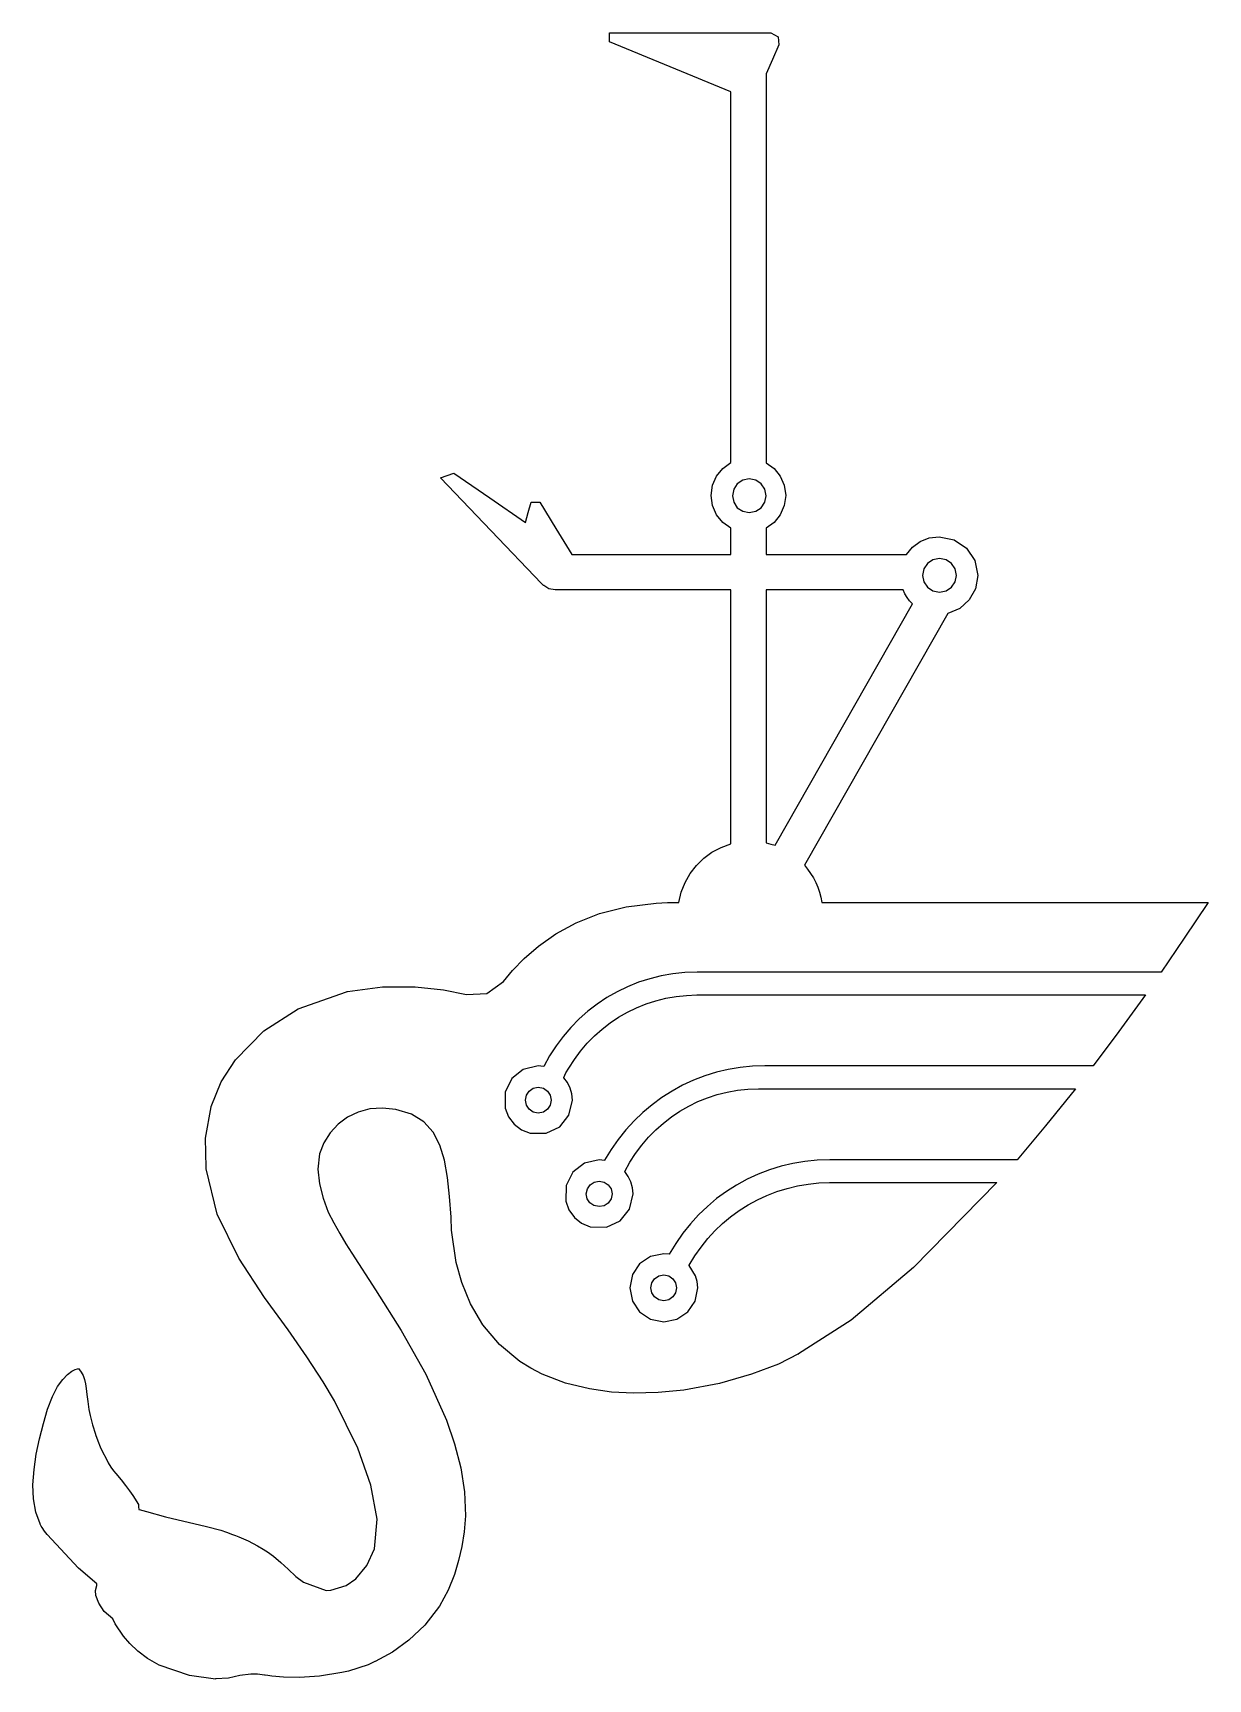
# Model space of a CAD drawing. Extents: x 208.9 to 217.5, y 420 to 432.
import ezdxf

# ---------------------------------------------------------------- set-up
doc = ezdxf.new("R2010")
doc.units = 0

msp = doc.modelspace()

# ---------------------------------------------------------------- linework, layer by layer
at = {"layer": 'Design'}
for p, q in [((213.120712, 431.90639), (213.121, 431.939)), ((213.562856, 431.724695), (213.120712, 431.90639)), ((213.121, 431.939), (213.121, 431.972)), ((213.121, 431.972), (213.71, 431.972)), ((213.71, 431.972), (214.298, 431.972)), ((214.298, 431.972), (214.350336, 431.944083)), ((214.355465, 431.885183), (214.308955, 431.779145)), ((214.350336, 431.944083), (214.355465, 431.885183)), ((214.308955, 431.779145), (214.262446, 431.673107)), ((214.005, 431.543), (213.562856, 431.724695)), ((214.262446, 431.673107), (214.263, 428.839)), ((214.005, 428.839318), (214.005, 431.543)), ((211.939438, 428.745432), (211.988221, 428.762795)), ((211.988221, 428.762795), (212.248877, 428.582961)), ((213.901638, 428.74148), (213.946828, 428.797186)), ((213.946828, 428.797186), (214.005, 428.839318)), ((214.263, 428.839), (214.320981, 428.796864)), ((214.320981, 428.796864), (214.366043, 428.74125)), ((211.890655, 428.728069), (211.939438, 428.745432)), ((212.258799, 428.343182), (211.890655, 428.728069)), ((213.861959, 428.600366), (213.872369, 428.674954)), ((213.872369, 428.674954), (213.901638, 428.74148)), ((214.026282, 428.646211), (214.0166, 428.598257)), ((214.052684, 428.685371), (214.026282, 428.646211)), ((214.091844, 428.711773), (214.052684, 428.685371)), ((214.139797, 428.721454), (214.091844, 428.711773)), ((214.187751, 428.711773), (214.139797, 428.721454)), ((214.226911, 428.685371), (214.187751, 428.711773)), ((214.253313, 428.646211), (214.226911, 428.685371)), ((214.262994, 428.598257), (214.253313, 428.646211)), ((214.366043, 428.74125), (214.39524, 428.674876)), ((214.39524, 428.674876), (214.405627, 428.600461)), ((212.248877, 428.582961), (212.509533, 428.403127)), ((212.529789, 428.476714), (212.550046, 428.550302)), ((212.550046, 428.550302), (212.581, 428.551)), ((212.581, 428.551), (212.613, 428.551)), ((212.613, 428.551), (212.729376, 428.360417)), ((213.872369, 428.525852), (213.861959, 428.600366)), ((213.901637, 428.459168), (213.872369, 428.525852)), ((214.0166, 428.598257), (214.026282, 428.550303)), ((214.026282, 428.550303), (214.052684, 428.511144)), ((214.22691, 428.511144), (214.253313, 428.550303)), ((214.253313, 428.550303), (214.262994, 428.598257)), ((214.39524, 428.526119), (214.366043, 428.459589)), ((214.405627, 428.600461), (214.39524, 428.526119)), ((212.509533, 428.403127), (212.529789, 428.476714)), ((213.946828, 428.403241), (213.901637, 428.459168)), ((214.005, 428.361), (213.946828, 428.403241)), ((214.052684, 428.511144), (214.091843, 428.484742)), ((214.091843, 428.484742), (214.139797, 428.47506)), ((214.139797, 428.47506), (214.187751, 428.484742)), ((214.187751, 428.484742), (214.22691, 428.511144)), ((214.320981, 428.403757), (214.263, 428.361509)), ((214.366043, 428.459589), (214.320981, 428.403757)), ((212.626943, 427.958295), (212.258799, 428.343182)), ((212.729376, 428.360417), (212.845752, 428.169834)), ((214.005, 428.265), (214.005, 428.361)), ((214.263, 428.361509), (214.263, 428.266)), ((215.386197, 428.263963), (215.451337, 428.290154)), ((215.451337, 428.290154), (215.523299, 428.299397)), ((215.523299, 428.299397), (215.633456, 428.277159)), ((212.845752, 428.169834), (214.005, 428.17)), ((214.005, 428.17), (214.005, 428.265)), ((214.263, 428.266), (214.263, 428.17)), ((214.263, 428.17), (215.286, 428.17)), ((215.286, 428.17), (215.330283, 428.22314)), ((215.330283, 428.22314), (215.386197, 428.263963)), ((215.633456, 428.277159), (215.723329, 428.216531)), ((215.723329, 428.216531), (215.78388, 428.126642)), ((215.412042, 428.065781), (215.40236, 428.017827)), ((215.438444, 428.104941), (215.412042, 428.065781)), ((215.477603, 428.131342), (215.438444, 428.104941)), ((215.525557, 428.141024), (215.477603, 428.131342)), ((215.573511, 428.131342), (215.525557, 428.141024)), ((215.61267, 428.10494), (215.573511, 428.131342)), ((215.639072, 428.065781), (215.61267, 428.10494)), ((215.648754, 428.017827), (215.639072, 428.065781)), ((215.78388, 428.126642), (215.806072, 428.016623)), ((212.631284, 427.953748), (212.626943, 427.958295)), ((212.635626, 427.949202), (212.631284, 427.953748)), ((212.638174, 427.946128), (212.635626, 427.949202)), ((212.641, 427.943), (212.638174, 427.946128)), ((212.641664, 427.943419), (212.641, 427.943)), ((212.641, 427.943), (212.641, 427.943)), ((212.680145, 427.920331), (212.641664, 427.943419)), ((212.726, 427.912), (212.680145, 427.920331)), ((215.40236, 428.017827), (215.412042, 427.969873)), ((215.412042, 427.969873), (215.438444, 427.930714)), ((215.438444, 427.930714), (215.477603, 427.904312)), ((215.573511, 427.904312), (215.61267, 427.930714)), ((215.61267, 427.930714), (215.639072, 427.969873)), ((215.639072, 427.969873), (215.648754, 428.017827)), ((215.78941, 427.920704), (215.743313, 427.838918)), ((215.806072, 428.016623), (215.78941, 427.920704)), ((214.005, 427.912), (212.726, 427.912)), ((214.00544, 426.060357), (214.005, 427.912)), ((215.260561, 427.911993), (214.263, 427.912)), ((214.263, 427.912), (214.263, 426.067)), ((214.327905, 426.050708), (215.3296, 427.810294)), ((215.273653, 427.88361), (215.260561, 427.911993)), ((215.289672, 427.857087), (215.273653, 427.88361)), ((215.308394, 427.832593), (215.289672, 427.857087)), ((215.3296, 427.810294), (215.308394, 427.832593)), ((215.477603, 427.904312), (215.525557, 427.89463)), ((215.525557, 427.89463), (215.573511, 427.904312)), ((215.743313, 427.838918), (215.673611, 427.777048)), ((215.586136, 427.740878), (214.541446, 425.904088)), ((215.673611, 427.777048), (215.586136, 427.740878)), ((213.867804, 425.999268), (213.934015, 426.03459)), ((213.934015, 426.03459), (214.00544, 426.060357)), ((214.263, 426.067), (214.295885, 426.05891)), ((214.295885, 426.05891), (214.327905, 426.050708)), ((213.708871, 425.844373), (213.75439, 425.90332)), ((213.75439, 425.90332), (213.807648, 425.955232)), ((213.807648, 425.955232), (213.867804, 425.999268)), ((214.541446, 425.904088), (214.565276, 425.875405)), ((213.644418, 425.708732), (213.671933, 425.779231)), ((213.671933, 425.779231), (213.708871, 425.844373)), ((214.565276, 425.875405), (214.587086, 425.845065)), ((214.587086, 425.845065), (214.606763, 425.813171)), ((214.606763, 425.813171), (214.624194, 425.779831)), ((214.624194, 425.779831), (214.639264, 425.745151)), ((213.627167, 425.633716), (213.644418, 425.708732)), ((214.639264, 425.745151), (214.651863, 425.709237)), ((214.651863, 425.709237), (214.661875, 425.672194)), ((214.661875, 425.672194), (214.669188, 425.634129)), ((212.87909, 425.484519), (213.049638, 425.552348)), ((213.049638, 425.552348), (213.243716, 425.602277)), ((213.243716, 425.602277), (213.462216, 425.629161)), ((213.462216, 425.629161), (213.544639, 425.633229)), ((213.544639, 425.633229), (213.627167, 425.633716)), ((214.669188, 425.634129), (217.483, 425.634)), ((217.483, 425.634), (217.31, 425.373)), ((212.605015, 425.315749), (212.73118, 425.403938)), ((212.73118, 425.403938), (212.87909, 425.484519)), ((212.499703, 425.225099), (212.605015, 425.315749)), ((217.31, 425.373), (217.142, 425.126)), ((212.414352, 425.137134), (212.499703, 425.225099)), ((212.227972, 424.970319), (212.34807, 425.056999)), ((212.34807, 425.056999), (212.414352, 425.137134)), ((213.333044, 425.051212), (213.253637, 425.019285)), ((213.414727, 425.0777), (213.333044, 425.051212)), ((213.498427, 425.098585), (213.414727, 425.0777)), ((213.58388, 425.113706), (213.498427, 425.098585)), ((213.670825, 425.122899), (213.58388, 425.113706)), ((213.759, 425.126), (213.670825, 425.122899)), ((217.142, 425.126), (213.759, 425.126)), ((210.85152, 424.858963), (211.205399, 424.982589)), ((211.205399, 424.982589), (211.208668, 424.983415)), ((211.208668, 424.983415), (211.212427, 424.98424)), ((211.212427, 424.98424), (211.46826, 425.01914)), ((211.46826, 425.01914), (211.705024, 425.019277)), ((211.705024, 425.019277), (211.912221, 424.996728)), ((211.912221, 424.996728), (212.079352, 424.963569)), ((212.079352, 424.963569), (212.227972, 424.970319)), ((213.102701, 424.939771), (213.031695, 424.892509)), ((213.176769, 424.982084), (213.102701, 424.939771)), ((213.253637, 425.019285), (213.176769, 424.982084)), ((213.458906, 424.916786), (213.53168, 424.935019)), ((213.53168, 424.935019), (213.605974, 424.948221)), ((213.605974, 424.948221), (213.681555, 424.956245)), ((213.681555, 424.956245), (213.75819, 424.958953)), ((213.75819, 424.958953), (217.026, 424.959)), ((217.026, 424.959), (216.833, 424.692)), ((210.603199, 424.69792), (210.85152, 424.858963)), ((212.964013, 424.840462), (212.899917, 424.783794)), ((213.031695, 424.892509), (212.964013, 424.840462)), ((213.187651, 424.796383), (213.252023, 424.833319)), ((213.252023, 424.833319), (213.318845, 424.865793)), ((213.318845, 424.865793), (213.387883, 424.893663)), ((213.387883, 424.893663), (213.458906, 424.916786)), ((210.39594, 424.485238), (210.603199, 424.69792)), ((212.839667, 424.722666), (212.783527, 424.657244)), ((212.899917, 424.783794), (212.839667, 424.722666)), ((213.011554, 424.660238), (213.067184, 424.7097)), ((213.067184, 424.7097), (213.12596, 424.755129)), ((213.12596, 424.755129), (213.187651, 424.796383)), ((216.833, 424.692), (216.646, 424.443)), ((212.731756, 424.587691), (212.684618, 424.514169)), ((212.783527, 424.657244), (212.731756, 424.587691)), ((212.910663, 424.549787), (212.959303, 424.606886)), ((212.959303, 424.606886), (213.011554, 424.660238)), ((210.292473, 424.324832), (210.39594, 424.485238)), ((212.602271, 424.44138), (212.49341, 424.416271)), ((212.621961, 424.439496), (212.602271, 424.44138)), ((212.684618, 424.514169), (212.642374, 424.436842)), ((212.825149, 424.42492), (212.865868, 424.489084)), ((212.865868, 424.489084), (212.910663, 424.549787)), ((214.254, 424.443), (214.163629, 424.439935)), ((216.646, 424.443), (214.254, 424.443)), ((210.219, 424.145), (210.292473, 424.324832)), ((212.409142, 424.34886), (212.36108, 424.251021)), ((212.49341, 424.416271), (212.409142, 424.34886)), ((212.642374, 424.436842), (212.621961, 424.439496)), ((212.788317, 424.355385), (212.788422, 424.355914)), ((212.81411, 424.320022), (212.788317, 424.355385)), ((212.788422, 424.355914), (212.788528, 424.356422)), ((212.788528, 424.356422), (212.788634, 424.35693)), ((212.788634, 424.35693), (212.78874, 424.357438)), ((212.78874, 424.357438), (212.804024, 424.392351)), ((212.804024, 424.392351), (212.825149, 424.42492)), ((212.833787, 424.280705), (212.81411, 424.320022)), ((213.733859, 424.337198), (213.654096, 424.300225)), ((213.816023, 424.368897), (213.733859, 424.337198)), ((213.900336, 424.395172), (213.816023, 424.368897)), ((213.986543, 424.415871), (213.900336, 424.395172)), ((214.074392, 424.430842), (213.986543, 424.415871)), ((214.163629, 424.439935), (214.074392, 424.430842)), ((212.36108, 424.251021), (212.360848, 424.134628)), ((212.508473, 424.192524), (212.515918, 424.22904)), ((212.515918, 424.22904), (212.536178, 424.258871)), ((212.536178, 424.258871), (212.566151, 424.27899)), ((212.566151, 424.27899), (212.602732, 424.286368)), ((212.602732, 424.286368), (212.639249, 424.27899)), ((212.639249, 424.27899), (212.66908, 424.258871)), ((212.66908, 424.258871), (212.689199, 424.22904)), ((212.689199, 424.22904), (212.696578, 424.192524)), ((212.846334, 424.238007), (212.833787, 424.280705)), ((212.850741, 424.1925), (212.846334, 424.238007)), ((213.502789, 424.211063), (213.431751, 424.159176)), ((213.576989, 424.25813), (213.502789, 424.211063)), ((213.654096, 424.300225), (213.576989, 424.25813)), ((213.766153, 424.181904), (213.835462, 424.209804)), ((213.835462, 424.209804), (213.906755, 424.23295)), ((213.906755, 424.23295), (213.979804, 424.2512)), ((213.979804, 424.2512), (214.054378, 424.264412)), ((214.054378, 424.264412), (214.130249, 424.272442)), ((214.130249, 424.272442), (214.207185, 424.275152)), ((214.207185, 424.275152), (216.516, 424.275)), ((216.516, 424.275), (216.299, 424.004)), ((210.176497, 423.914704), (210.218867, 424.143832)), ((210.218867, 424.143832), (210.219, 424.145)), ((210.219, 424.145), (210.219, 424.145)), ((211.288807, 424.104884), (211.211283, 424.067575)), ((211.374321, 424.127727), (211.288807, 424.104884)), ((211.46652, 424.134782), (211.374321, 424.127727)), ((211.564097, 424.124724), (211.46652, 424.134782)), ((211.679682, 424.089265), (211.564097, 424.124724)), ((211.769252, 424.033194), (211.679682, 424.089265)), ((212.360848, 424.134628), (212.385546, 424.070936)), ((212.515915, 424.155942), (212.508473, 424.192524)), ((212.536176, 424.125969), (212.515915, 424.155942)), ((212.566149, 424.105708), (212.536176, 424.125969)), ((212.60273, 424.098264), (212.566149, 424.105708)), ((212.602734, 424.098266), (212.60273, 424.098264)), ((212.639251, 424.105709), (212.602734, 424.098266)), ((212.669082, 424.125969), (212.639251, 424.105709)), ((212.689199, 424.155942), (212.669082, 424.125969)), ((212.696578, 424.192524), (212.689199, 424.155942)), ((212.758346, 423.998671), (212.825679, 424.083389)), ((212.825679, 424.083389), (212.850741, 424.1925)), ((213.364129, 424.102619), (213.300175, 424.041544)), ((213.431751, 424.159176), (213.364129, 424.102619)), ((213.572511, 424.071071), (213.634409, 424.112416)), ((213.634409, 424.112416), (213.699059, 424.149394)), ((213.699059, 424.149394), (213.766153, 424.181904)), ((211.143057, 424.017127), (211.085435, 423.954865)), ((211.211283, 424.067575), (211.143057, 424.017127)), ((211.836516, 423.957835), (211.769252, 424.033194)), ((212.385546, 424.070936), (212.426479, 424.016825)), ((212.426479, 424.016825), (212.480381, 423.975624)), ((212.480381, 423.975624), (212.543989, 423.95066)), ((212.660522, 423.950406), (212.758346, 423.998671)), ((213.240143, 423.976102), (213.184286, 423.906444)), ((213.300175, 424.041544), (213.240143, 423.976102)), ((213.405551, 423.922304), (213.457918, 423.97584)), ((213.457918, 423.97584), (213.513625, 424.025487)), ((213.513625, 424.025487), (213.572511, 424.071071)), ((216.299, 424.004), (216.092, 423.758)), ((210.182073, 423.701068), (210.176497, 423.914704)), ((211.039724, 423.882113), (211.00723, 423.800196)), ((211.085435, 423.954865), (211.039724, 423.882113)), ((211.885181, 423.864509), (211.836516, 423.957835)), ((211.918954, 423.75454), (211.885181, 423.864509)), ((212.543989, 423.95066), (212.660522, 423.950406)), ((213.184286, 423.906444), (213.132857, 423.832721)), ((213.311497, 423.804276), (213.356689, 423.865058)), ((213.356689, 423.865058), (213.405551, 423.922304)), ((211.00723, 423.800196), (210.994994, 423.688599)), ((211.941544, 423.62925), (211.918954, 423.75454)), ((212.938262, 423.732893), (212.853911, 423.666597)), ((213.046312, 423.75754), (212.938262, 423.732893)), ((213.086, 423.753), (213.046312, 423.75754)), ((213.086111, 423.755083), (213.086, 423.754)), ((213.086, 423.754), (213.086, 423.753)), ((213.132857, 423.832721), (213.086111, 423.755083)), ((213.232773, 423.672811), (213.270136, 423.740135)), ((213.270136, 423.740135), (213.311497, 423.804276)), ((214.457716, 423.730871), (214.371283, 423.710172)), ((214.545817, 423.745842), (214.457716, 423.730871)), ((214.635331, 423.754935), (214.545817, 423.745842)), ((214.726, 423.758), (214.635331, 423.754935)), ((216.092, 423.758), (214.726, 423.758)), ((210.182329, 423.696737), (210.182073, 423.701068)), ((210.182487, 423.692386), (210.182329, 423.696737)), ((210.263509, 423.360131), (210.182487, 423.692386)), ((210.994994, 423.688599), (211.007158, 423.582164)), ((211.956657, 423.489963), (211.941544, 423.62925)), ((212.853911, 423.666597), (212.804781, 423.570117)), ((213.009805, 423.595139), (213.046321, 423.602584)), ((213.046321, 423.602584), (213.082698, 423.595139)), ((213.232349, 423.671965), (213.232455, 423.672176)), ((213.258079, 423.636536), (213.232349, 423.671965)), ((213.232455, 423.672176), (213.232561, 423.672388)), ((213.232561, 423.672388), (213.232667, 423.6726)), ((213.232667, 423.6726), (213.232773, 423.672811)), ((213.277613, 423.597076), (213.258079, 423.636536)), ((214.124549, 423.615225), (214.047345, 423.57313)), ((214.204444, 423.652198), (214.124549, 423.615225)), ((214.286774, 423.683897), (214.204444, 423.652198)), ((214.371283, 423.710172), (214.286774, 423.683897)), ((211.007158, 423.582164), (211.03557, 423.478632)), ((211.968, 423.338), (211.956657, 423.489963)), ((212.804781, 423.570117), (212.8024, 423.454922)), ((212.952476, 423.508325), (212.959855, 423.544906)), ((212.959508, 423.47287), (212.952476, 423.508326)), ((212.952476, 423.508326), (212.952476, 423.508325)), ((212.959855, 423.544906), (212.979974, 423.574879)), ((212.979974, 423.574879), (213.009805, 423.595139)), ((213.082698, 423.595139), (213.112545, 423.574879)), ((213.112545, 423.574879), (213.13274, 423.544906)), ((213.140165, 423.508325), (213.132719, 423.471829)), ((213.13274, 423.544906), (213.140165, 423.508325)), ((213.268246, 423.397989), (213.294361, 423.508667)), ((213.290019, 423.554236), (213.277613, 423.597076)), ((213.294361, 423.508667), (213.290019, 423.554236)), ((213.973088, 423.526063), (213.902034, 423.474176)), ((214.047345, 423.57313), (213.973088, 423.526063)), ((214.19893, 423.465997), (214.26887, 423.498354)), ((214.26887, 423.498354), (214.340951, 423.526102)), ((214.340951, 423.526102), (214.414948, 423.549106)), ((214.414948, 423.549106), (214.490637, 423.567231)), ((214.490637, 423.567231), (214.567793, 423.580343)), ((214.567793, 423.580343), (214.646191, 423.588311)), ((214.646191, 423.588311), (214.725608, 423.590995)), ((214.725608, 423.590995), (215.943, 423.591)), ((215.943, 423.591), (215.335966, 422.971526)), ((210.420438, 423.040757), (210.263509, 423.360131)), ((211.03557, 423.478632), (211.072074, 423.375744)), ((211.072074, 423.375744), (211.111876, 423.298113)), ((212.8024, 423.454922), (212.825863, 423.3916)), ((212.825863, 423.3916), (212.865552, 423.337194)), ((212.978937, 423.443697), (212.959508, 423.47287)), ((213.008265, 423.423694), (212.978937, 423.443697)), ((213.044995, 423.41575), (213.008265, 423.423694)), ((213.08214, 423.422394), (213.044995, 423.41575)), ((213.112379, 423.442137), (213.08214, 423.422394)), ((213.132719, 423.471829), (213.112379, 423.442137)), ((213.198573, 423.312799), (213.268246, 423.397989)), ((213.834438, 423.417619), (213.770556, 423.356544)), ((213.902034, 423.474176), (213.834438, 423.417619)), ((214.004196, 423.342607), (214.066368, 423.387989)), ((214.066368, 423.387989), (214.131354, 423.429163)), ((214.131354, 423.429163), (214.19893, 423.465997)), ((211.111876, 423.298113), (211.156179, 423.220142)), ((211.96677, 423.337493), (211.967, 423.338)), ((211.969617, 423.243623), (211.96677, 423.337493)), ((211.967, 423.338), (211.967, 423.338)), ((211.967, 423.338), (211.968, 423.338)), ((211.968, 423.338), (211.968, 423.338)), ((211.968, 423.338), (211.968, 423.338)), ((211.968, 423.338), (211.968, 423.338)), ((211.968, 423.338), (211.968, 423.338)), ((211.968, 423.338), (211.968, 423.338)), ((212.003713, 423.009865), (211.969617, 423.243623)), ((212.865552, 423.337194), (212.918209, 423.295143)), ((212.918209, 423.295143), (212.980581, 423.268887)), ((212.980581, 423.268887), (213.098349, 423.265598)), ((213.098349, 423.265598), (213.198573, 423.312799)), ((213.710643, 423.291102), (213.654957, 423.221444)), ((213.770556, 423.356544), (213.710643, 423.291102)), ((213.889192, 423.239759), (213.945063, 423.293152)), ((213.945063, 423.293152), (214.004196, 423.342607)), ((211.156179, 423.220142), (211.201056, 423.145281)), ((211.201056, 423.145281), (211.242579, 423.076977)), ((213.603752, 423.147721), (213.557284, 423.070083)), ((213.654957, 423.221444), (213.603752, 423.147721)), ((213.743402, 423.057287), (213.788137, 423.121692)), ((213.788137, 423.121692), (213.836809, 423.18256)), ((213.836809, 423.18256), (213.889192, 423.239759)), ((210.607427, 422.753778), (210.420438, 423.040757)), ((211.242579, 423.076977), (211.415389, 422.80908)), ((212.04446, 422.862958), (212.003713, 423.009865)), ((213.419648, 423.053055), (213.340821, 422.999842)), ((213.516358, 423.07256), (213.419648, 423.053055)), ((213.555633, 423.068835), (213.516358, 423.07256)), ((213.556458, 423.06947), (213.555633, 423.068835)), ((213.557284, 423.070083), (213.556458, 423.06947)), ((213.702827, 422.989481), (213.743402, 423.057287)), ((213.287751, 422.920873), (213.268311, 422.824098)), ((213.340821, 422.999842), (213.287751, 422.920873)), ((213.429558, 422.860709), (213.449818, 422.890683)), ((213.449818, 422.890683), (213.479791, 422.910943)), ((213.479791, 422.910943), (213.516372, 422.918386)), ((213.516372, 422.918386), (213.552824, 422.910941)), ((213.552824, 422.910941), (213.582512, 422.89068)), ((213.582512, 422.89068), (213.602489, 422.860707)), ((213.70198, 422.986983), (213.702403, 422.988232)), ((213.747911, 422.912549), (213.70198, 422.986983)), ((213.702403, 422.988232), (213.702827, 422.989481)), ((213.760442, 422.869789), (213.747911, 422.912549)), ((215.335966, 422.971526), (214.882102, 422.589358)), ((211.415389, 422.80908), (211.602049, 422.513098)), ((212.107395, 422.707996), (212.04446, 422.862958)), ((213.268311, 422.824098), (213.287751, 422.72774)), ((213.422113, 422.824129), (213.429558, 422.860709)), ((213.429555, 422.787548), (213.422113, 422.824129)), ((213.449816, 422.757575), (213.429555, 422.787548)), ((213.602489, 422.787546), (213.582512, 422.757573)), ((213.602489, 422.860707), (213.609805, 422.824127)), ((213.609805, 422.824127), (213.602489, 422.787546)), ((213.745268, 422.72774), (213.764819, 422.824098)), ((213.764819, 422.824098), (213.760442, 422.869789)), ((210.778627, 422.518709), (210.607427, 422.753778)), ((212.19731, 422.553951), (212.107395, 422.707996)), ((213.287751, 422.72774), (213.340821, 422.648724)), ((213.340821, 422.648724), (213.419648, 422.595281)), ((213.479789, 422.737314), (213.449816, 422.757575)), ((213.51637, 422.72987), (213.479789, 422.737314)), ((213.516372, 422.729868), (213.51637, 422.72987)), ((213.552824, 422.737312), (213.516372, 422.729868)), ((213.582512, 422.757573), (213.552824, 422.737312)), ((213.612993, 422.595281), (213.691978, 422.648724)), ((213.691978, 422.648724), (213.745268, 422.72774)), ((212.318998, 422.409795), (212.19731, 422.553951)), ((213.419648, 422.595281), (213.516358, 422.575638)), ((213.516358, 422.575638), (213.612993, 422.595281)), ((214.882102, 422.589358), (214.499365, 422.342082)), ((210.916577, 422.320365), (210.778627, 422.518709)), ((211.602049, 422.513098), (211.781796, 422.194691)), ((212.468565, 422.287562), (212.318998, 422.409795)), ((211.034177, 422.138056), (210.916577, 422.320365)), ((212.548184, 422.237932), (212.468565, 422.287562)), ((214.499, 422.342), (214.353, 422.268)), ((214.5, 422.342), (214.499, 422.342)), ((214.499, 422.342), (214.499, 422.342)), ((214.499365, 422.342082), (214.5, 422.342)), ((214.5, 422.342), (214.5, 422.342)), ((214.5, 422.342), (214.5, 422.342)), ((214.5, 422.342), (214.5, 422.342)), ((214.5, 422.342), (214.5, 422.342)), ((214.5, 422.342), (214.5, 422.342)), ((209.136928, 422.156403), (209.172436, 422.192694)), ((209.172436, 422.192694), (209.203795, 422.215798)), ((209.203795, 422.215798), (209.228855, 422.228659)), ((209.228855, 422.228659), (209.245468, 422.234217)), ((209.245468, 422.234217), (209.251483, 422.235424)), ((209.251483, 422.235424), (209.271582, 422.20986)), ((209.271582, 422.20986), (209.286043, 422.184019)), ((209.286043, 422.184019), (209.296185, 422.156354)), ((211.781796, 422.194691), (211.934, 421.859)), ((212.63036, 422.195369), (212.548184, 422.237932)), ((212.800392, 422.12967), (212.63036, 422.195369)), ((214.156, 422.194), (213.923, 422.127)), ((214.353, 422.268), (214.156, 422.194)), ((209.06206, 422.032499), (209.099419, 422.103986)), ((209.099419, 422.103986), (209.136928, 422.156403)), ((209.296185, 422.156354), (209.303331, 422.125318)), ((209.303331, 422.125318), (209.308802, 422.089364)), ((209.308802, 422.089364), (209.313919, 422.046945)), ((209.313919, 422.046945), (209.320003, 421.996515)), ((211.117847, 422.001484), (211.034177, 422.138056)), ((212.97467, 422.08692), (212.800392, 422.12967)), ((213.136763, 422.064173), (212.97467, 422.08692)), ((213.29565, 422.055409), (213.136763, 422.064173)), ((213.475064, 422.06019), (213.29565, 422.055409)), ((213.663, 422.077), (213.475064, 422.06019)), ((213.664, 422.077), (213.663, 422.077)), ((213.923, 422.127), (213.664, 422.077)), ((213.664, 422.077), (213.664, 422.077)), ((213.664, 422.077), (213.664, 422.077)), ((213.664, 422.077), (213.664, 422.077)), ((208.996, 421.834), (209.027, 421.939)), ((209.027, 421.939), (209.06206, 422.032499)), ((209.320003, 421.996515), (209.328377, 421.936527)), ((209.328377, 421.936527), (209.332035, 421.914959)), ((211.287855, 421.656359), (211.117847, 422.001484)), ((208.967, 421.724), (208.996, 421.834)), ((209.332035, 421.914959), (209.336433, 421.893005)), ((209.336433, 421.893005), (209.35356, 421.825606)), ((209.35356, 421.825606), (209.360408, 421.802884)), ((209.360408, 421.802884), (209.367741, 421.780163)), ((211.934, 421.859), (211.993, 421.687)), ((208.944, 421.611), (208.967, 421.724)), ((209.367741, 421.780163), (209.375506, 421.757519)), ((209.375506, 421.757519), (209.375609, 421.757303)), ((209.375609, 421.757303), (209.375735, 421.757077)), ((209.375735, 421.757077), (209.375871, 421.75684)), ((209.375871, 421.75684), (209.376008, 421.75659)), ((209.376334, 421.755449), (209.376, 421.755)), ((209.376, 421.755), (209.376, 421.755)), ((209.376, 421.755), (209.376, 421.755)), ((209.376, 421.755), (209.376, 421.755)), ((209.376, 421.755), (209.376, 421.755)), ((209.376, 421.755), (209.376, 421.755)), ((209.376, 421.755), (209.376, 421.755)), ((209.376, 421.755), (209.376, 421.755)), ((209.376, 421.755), (209.393, 421.709)), ((209.376008, 421.75659), (209.376134, 421.756328)), ((209.376134, 421.756328), (209.376238, 421.75605)), ((209.376238, 421.75605), (209.376308, 421.755758)), ((209.376308, 421.755758), (209.376334, 421.755449)), ((209.393, 421.709), (209.411, 421.665)), ((211.993, 421.687), (212.038, 421.513)), ((208.928, 421.499), (208.944, 421.611)), ((209.411, 421.665), (209.43, 421.623)), ((209.43, 421.623), (209.45, 421.584)), ((209.45, 421.584), (209.469, 421.548)), ((211.383333, 421.385324), (211.287855, 421.656359)), ((208.92, 421.389), (208.928, 421.499)), ((209.469, 421.548), (209.488, 421.517)), ((209.488, 421.517), (209.506, 421.491)), ((209.506, 421.491), (209.523, 421.47)), ((209.523, 421.47), (209.562, 421.425)), ((212.038, 421.513), (212.065, 421.337)), ((208.924, 421.285), (208.92, 421.389)), ((209.562, 421.425), (209.595, 421.383)), ((209.595, 421.383), (209.624, 421.345)), ((209.624, 421.345), (209.647, 421.311)), ((211.427605, 421.137033), (211.383333, 421.385324)), ((212.065, 421.337), (212.072, 421.161)), ((208.94, 421.189), (208.924, 421.285)), ((209.647, 421.311), (209.688128, 421.243421)), ((209.688128, 421.243421), (209.689978, 421.227721)), ((209.689978, 421.227721), (209.692675, 421.207041)), ((209.692675, 421.207041), (209.69309, 421.207247)), ((209.693, 421.208), (209.693, 421.209)), ((209.693, 421.209), (209.748463, 421.192376)), ((209.693505, 421.207454), (209.693, 421.208)), ((209.69309, 421.207247), (209.693505, 421.207454)), ((208.971693, 421.103201), (208.94, 421.189)), ((208.973336, 421.100058), (208.971693, 421.103201)), ((208.975, 421.097), (208.973336, 421.100058)), ((208.981, 421.087), (208.975, 421.097)), ((208.975, 421.097), (208.975, 421.097)), ((208.975, 421.097), (208.975, 421.097)), ((208.987, 421.077), (208.981, 421.087)), ((209.748463, 421.192376), (209.884823, 421.154843)), ((209.884823, 421.154843), (210.185, 421.084)), ((210.185, 421.084), (210.288, 421.057)), ((211.40784, 420.921283), (211.427605, 421.137033)), ((212.072, 421.161), (212.063, 421.045)), ((209.004, 421.051), (208.987, 421.077)), ((209.023, 421.025), (209.004, 421.051)), ((209.252, 420.781), (209.023, 421.025)), ((210.288, 421.057), (210.331, 421.043)), ((210.331, 421.043), (210.375, 421.027)), ((210.375, 421.027), (210.397, 421.019)), ((210.397, 421.019), (210.42, 421.01)), ((210.42, 421.01), (210.489, 420.979)), ((210.489, 420.979), (210.557, 420.944)), ((212.063, 421.045), (212.046, 420.938)), ((210.557, 420.944), (210.597, 420.92)), ((210.597, 420.92), (210.636, 420.894)), ((210.636, 420.894), (210.654807, 420.880771)), ((210.654807, 420.880771), (210.67362, 420.867542)), ((210.67362, 420.867542), (210.727559, 420.822336)), ((211.354139, 420.800748), (211.40784, 420.921283)), ((212.046, 420.938), (212.022, 420.837)), ((209.385, 420.667), (209.252, 420.781)), ((210.727559, 420.822336), (210.779041, 420.772457)), ((210.779041, 420.772457), (210.83551, 420.718644)), ((211.272654, 420.702588), (211.354139, 420.800748)), ((211.992, 420.734), (211.945, 420.62)), ((212.022, 420.837), (211.992, 420.734)), ((209.377, 420.617), (209.385, 420.653)), ((209.379, 420.581), (209.377, 420.617)), ((209.385, 420.653), (209.385, 420.667)), ((210.83551, 420.718644), (210.891489, 420.677372)), ((210.891489, 420.677372), (211.055735, 420.618728)), ((211.055735, 420.618728), (211.090339, 420.619492)), ((211.090339, 420.619492), (211.201598, 420.653519)), ((211.201598, 420.653519), (211.272654, 420.702588)), ((211.945, 420.62), (211.883, 420.504)), ((209.399, 420.526), (209.379, 420.581)), ((209.439, 420.464), (209.399, 420.526)), ((211.883, 420.504), (211.775, 420.364)), ((209.501, 420.411), (209.439, 420.464)), ((209.52, 420.374), (209.501, 420.411)), ((209.579, 420.285), (209.52, 420.374)), ((211.775, 420.364), (211.659, 420.256)), ((209.626, 420.231), (209.579, 420.285)), ((211.659, 420.256), (211.54, 420.169)), ((209.685, 420.175), (209.626, 420.231)), ((209.756, 420.121), (209.685, 420.175)), ((209.841, 420.074), (209.756, 420.121)), ((211.54, 420.169), (211.414, 420.101)), ((210.061, 419.997), (209.841, 420.074)), ((210.506811, 420.00844), (210.427, 419.997)), ((210.555759, 420.006957), (210.506811, 420.00844)), ((210.607224, 420.001288), (210.555759, 420.006957)), ((210.610325, 420.000383), (210.607224, 420.001288)), ((210.613425, 420.000048), (210.610325, 420.000383)), ((210.631, 419.997), (210.613425, 420.000048)), ((211.172, 420.019), (211.007, 419.992)), ((211.195, 420.025), (211.172, 420.019)), ((211.22, 420.03), (211.195, 420.025)), ((211.362, 420.077), (211.22, 420.03)), ((211.387, 420.088), (211.362, 420.077)), ((211.412, 420.1), (211.387, 420.088)), ((211.413, 420.1), (211.412, 420.1)), ((211.413174, 420.100173), (211.413, 420.1)), ((211.413, 420.1), (211.413, 420.1)), ((211.413, 420.1), (211.413, 420.1)), ((211.413386, 420.10038), (211.413174, 420.100173)), ((211.413598, 420.100587), (211.413386, 420.10038)), ((211.413799, 420.100793), (211.413598, 420.100587)), ((211.414, 420.101), (211.413799, 420.100793)), ((210.25, 419.972), (210.061, 419.997)), ((210.346, 419.978), (210.25, 419.973)), ((210.25, 419.973), (210.25, 419.972)), ((210.25, 419.972), (210.25, 419.972)), ((210.427, 419.997), (210.346, 419.978)), ((210.66, 419.993), (210.631, 419.997)), ((210.745, 419.985), (210.66, 419.993)), ((210.863, 419.983), (210.745, 419.985)), ((211.007, 419.992), (210.863, 419.983))]:
    msp.add_line(p, q, dxfattribs=at)

doc.saveas('drawing.dxf')
